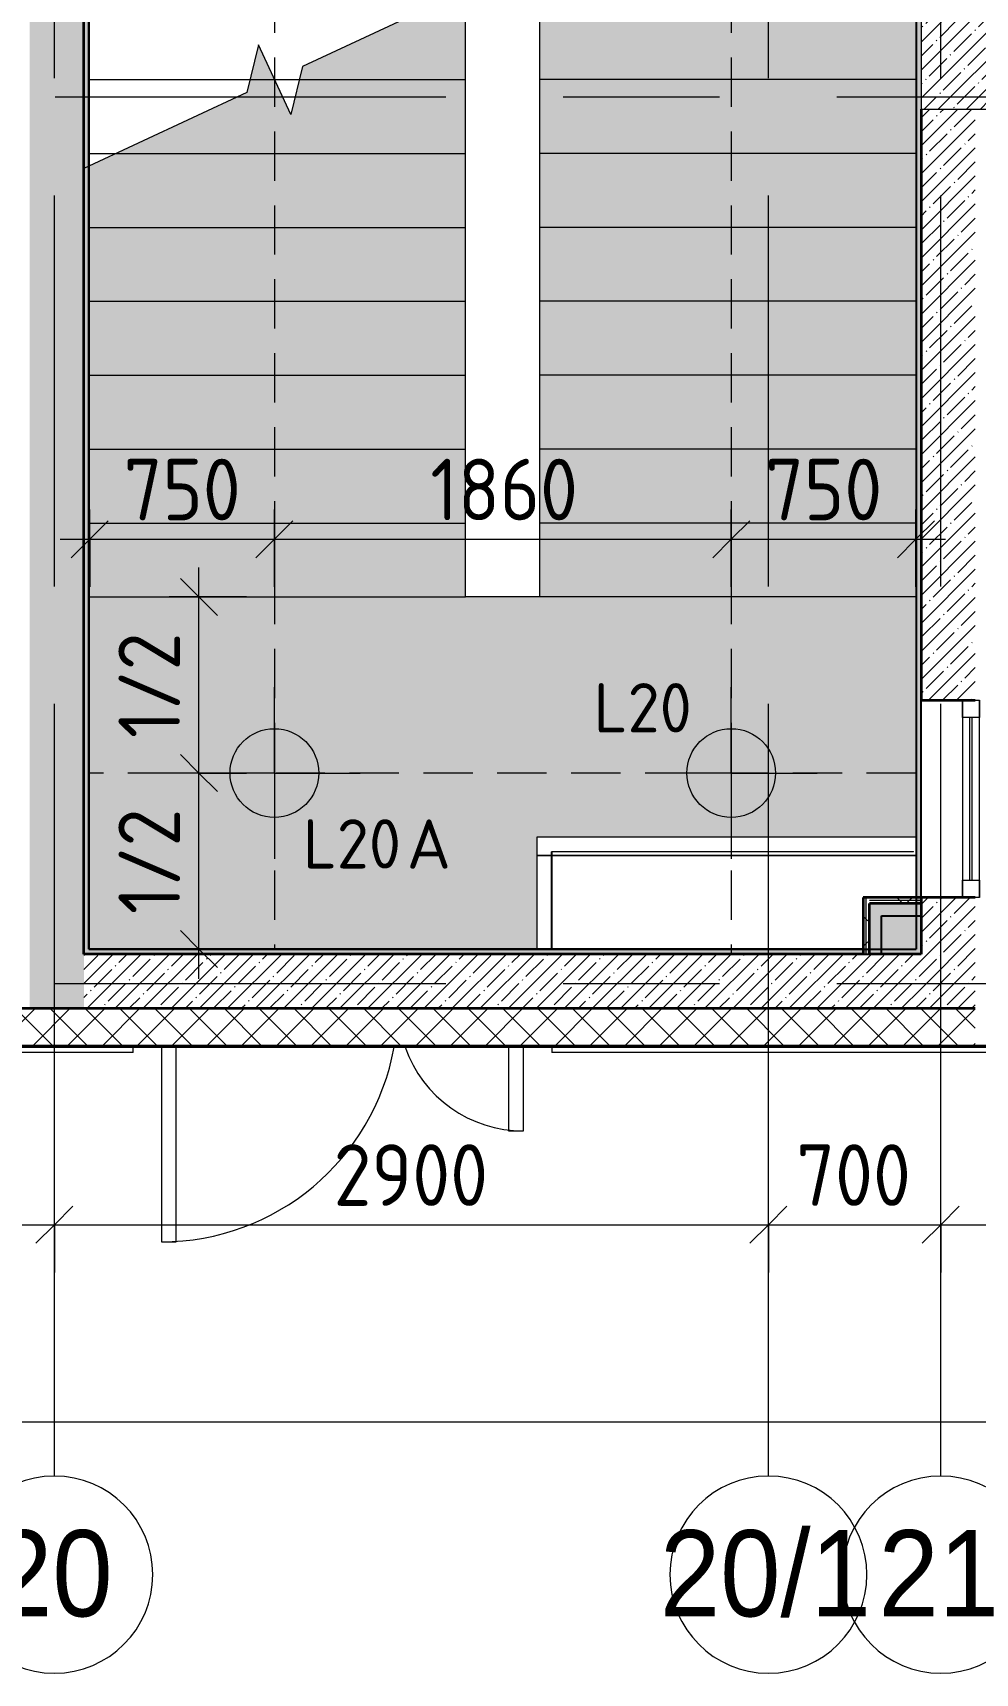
# Model space of a CAD drawing. Header units: millimetres. Extents: x 35802 to 233035, y -8553 to 29000.
# Drawn here: x 71872 to 75700, y -2799 to 3859 of the extents above; entities that cross this region are included whole.
import ezdxf

# ---------------------------------------------------------------- set-up
doc = ezdxf.new("R2010")
doc.units = ezdxf.units.MM
doc.linetypes.add('ADSK_Штрих_ш2 п1', pattern=[300, 200, -100])
doc.linetypes.add('Осевая', pattern=[3175, 635, -476.25, 1587.5, -476.25])
for name, color, linetype, lineweight in [('A-ANNO-DIMS', 7, 'Continuous', 9), ('A-ANNO-DIMS-100', 7, 'Continuous', 9), ('A-ANNO-NOTE', 7, 'Continuous', 9), ('A-DETL-1', 7, 'ADSK_Штрих_ш2 п1', 9), ('A-DOOR', 7, 'Continuous', 9), ('A-DOOR-1', 7, 'Continuous', 13), ('A-GLAZ', 7, 'Continuous', 9), ('A-GLAZ-1', 7, 'Continuous', 13), ('A-WALL', 7, 'Continuous', 9), ('E-LITE-EQPM-IDEN', 7, 'Continuous', 9), ('I-WALL', 7, 'Continuous', 9), ('S-COLS', 7, 'Continuous', 9), ('S-STRS-2', 7, 'Continuous', 9), ('S-STRS-MBND', 7, 'Continuous', 9), ('Оси', 7, 'Continuous', 9), ('Оси-1', 7, 'Continuous', 20), ('Оси-2', 7, 'Осевая', 9)]:
    doc.layers.add(name, color=color, linetype=linetype, lineweight=lineweight)
for name, color, linetype, lineweight, true_color in [('A-WALL-1', 7, 'Continuous', 35, 0x3c3c3c), ('A-WALL-2', 7, 'Continuous', 25, 0x3c3c3c), ('A-WALL-3', 7, 'Continuous', 13, 0x3c3c3c), ('A-WALL-FNSH-1', 7, 'Continuous', 9, 0x3c3c3c), ('A-WALL-FNSH-2', 7, 'Continuous', 13, 0x3c3c3c), ('G-ANNO-TEXT-1', 1, 'Continuous', 9, 0xff0000)]:
    doc.layers.add(name, color=color, linetype=linetype, lineweight=lineweight, true_color=true_color)
doc.layers.add('S-STRS-1', color=7, linetype='Continuous', lineweight=13, transparency=1)
doc.styles.add('Arial', font='arial.ttf', dxfattribs={"width": 0.9, "height": 350})
doc.styles.add('GOST Common', font='GOST_Common.ttf', dxfattribs={"height": 200})
doc.styles.add('ISOCPEUR', font='isocpeur.ttf', dxfattribs={"width": 0.9, "height": 250})
doc.styles.add('ISOCPEUR_1', font='isocpeur.ttf', dxfattribs={"height": 200})
doc.dimstyles.new('ISO-2_5_0_9К_БОЛЬШОЙ', dxfattribs={"dimscale": 304.8, "dimtxt": 248.995294, "dimasz": 0.492126, "dimexe": 0.393701, "dimexo": 0.984252, "dimgap": 0, "dimtad": 1, "dimdec": 0, "dimrnd": 10, "dimzin": 0, "dimdsep": 46, "dimtxsty": 'ISOCPEUR', "dimblk1": 'OBLIQUE', "dimblk2": 'OBLIQUE', "dimsah": 1, "dimcen": 0.09, "dimdle": 0.393701, "dimazin": 0, "dimtfac": 1, "dimtdec": 4, "dimtix": 1, "dimtmove": 0, "dimatfit": 3, "dimfxl": 1, "dimtvp": 1, "dimtolj": 1, "dimtzin": 0, "dimarcsym": 2})
pattern_1 = [(45, (0, 0), (-57.02463, 57.02463), []), (45, (57.025, 0), (-57.02463, 57.02463), [100.806, -20.161, 3.353, -16.808])]
pattern_2 = [(0, (0, 0), (121.92, 30.48), [10.058, -81.382, 10.058, -81.382, -487.68]), (0, (0, 0), (121.92, 30.48), [-182.88, 10.058, -172.822, 10.058, -81.382, -213.36]), (0, (0, 0), (121.92, 30.48), [-457.2, 10.058, -50.902, 10.058, -142.342]), (120, (45.72, 15.24), (-87.356454, 90.345817), [10.058, -81.382, 10.058, -81.382, -487.68]), (120, (45.72, 15.24), (-87.356454, 90.345817), [-182.88, 10.058, -172.822, 10.058, -81.382, -213.36]), (120, (45.72, 15.24), (-87.356454, 90.345817), [-457.2, 10.058, -50.902, 10.058, -142.342]), (240, (60.96, 76.2), (-34.563546, -120.825817), [10.058, -81.382, 10.058, -81.382, -487.68]), (240, (60.96, 76.2), (-34.563546, -120.825817), [-182.88, 10.058, -172.822, 10.058, -81.382, -213.36]), (240, (60.96, 76.2), (-34.563546, -120.825817), [-457.2, 10.058, -50.902, 10.058, -142.342])]
pattern_3 = [(45, (0, 0), (-106.06602, 106.06602), []), (135, (0, 0), (-106.06602, -106.06602), [])]

# ---------------------------------------------------------------- blocks, each defined once
blk = doc.blocks.new('BSC_Колонна _Прямоугольная - 500х500-V11-План расстановки осветительного оборудования 1 этажа в осях 12-23')
at = {"layer": 'S-COLS'}
h = blk.add_hatch(dxfattribs=at)
h.set_pattern_fill('FP_13', color=256, style=0, pattern_type=2)
h.set_pattern_definition([(45, (-75730, -3800), (-57.02463, 57.02463), []), (45, (-75672.975, -3800), (-57.02463, 57.02463), [100.806, -20.161, 3.353, -16.808])])
h.paths.add_polyline_path([(-250, -250), (250, -250), (250, 250), (-250, 250), (-250, 16.1)])
for p, q in [((250, 250), (-250, 250)), ((-250, 250), (-250, -250)), ((250, -250), (250, 250)), ((-250, -250), (250, -250))]:
    blk.add_line(p, q, dxfattribs=at)
blk = doc.blocks.new('110_Дверь_СКБ_2Ст_Наружная - ДН-1_л__ Двухстворчатая 1350 х3200 _ЛК_ в свету с верхним остеклением 2-V42-План расстановки осветительного оборудования 1 этажа в осях 12-23')
at = {"layer": 'A-DOOR'}
for centre, radius, start, end in [((754.5, -91), 960, 90, 169.77827), ((-715.5, -91), 510, 19.48407, 90)]:
    blk.add_arc(centre, radius, start, end, dxfattribs=at)
at = {"layer": 'A-DOOR-1'}
for p, q in [((754.5, 869), (694.5, 869)), ((694.5, 869), (694.5, 79)), ((754.5, 79), (754.5, 869)), ((-715.5, 419), (-715.5, 79)), ((-655.5, 419), (-715.5, 419)), ((-655.5, 79), (-655.5, 419))]:
    blk.add_line(p, q, dxfattribs=at)
blk = doc.blocks.new('120_Окно_СКБ_1Ст - 120_Окно_СКБ_1Ст 800х2500 EI30-23532001-План расстановки осветительного оборудования 1 этажа в осях 12-23')
at = {"layer": 'A-GLAZ'}
for p, q in [((400, -57), (-400, -57)), ((-400, -127), (400, -127)), ((330, -87), (-330, -87)), ((330, -97), (-330, -97))]:
    blk.add_line(p, q, dxfattribs=at)
at = {"layer": 'A-GLAZ-1'}
for p, q in [((-400, -127), (-400, -57)), ((-400, -57), (-330, -57)), ((-330, -57), (-330, -127)), ((330, -127), (330, -57)), ((330, -57), (400, -57)), ((400, -57), (400, -127)), ((-330, -127), (-400, -127)), ((400, -127), (330, -127))]:
    blk.add_line(p, q, dxfattribs=at)
blk = doc.blocks.new('Зашивка приборов отопления27 - Зашивка приборов отопления-33322407-План расстановки осветительного оборудования 1 этажа в осях 12-23')
at = {"layer": 'A-WALL'}
for p, q in [((75460, 595), (73919.6, 595)), ((73919.6, 595), (73919.6, 520)), ((73919.6, 520), (73919.6, 140)), ((73919.6, 520), (75460, 520)), ((75460, 520), (73920, 520)), ((73920, 520), (73920, 140))]:
    blk.add_line(p, q, dxfattribs=at)
blk = doc.blocks.new('Ось сетки - D8-29747960-План расстановки осветительного оборудования 1 этажа в осях 12-23')
at = {"layer": 'Оси-1'}
for start, end in [(360, 180), (180, 360)]:
    blk.add_arc((0, 0), 4, start, end, dxfattribs=at)
blk = doc.blocks.new('DIMBLOCK14-План расстановки осветительного оборудования 1 этажа в осях 12-23')
at = {"layer": 'A-ANNO-DIMS-100'}
for p, q in [((70560, -1172.5), (70560, -858.6)), ((71960, -1172.5), (71960, -858.6)), ((70560, -978.6), (71960, -978.6)), ((70560, -978.6), (70560, -1172.5)), ((71960, -978.6), (71960, -1172.5))]:
    blk.add_line(p, q, dxfattribs=at)
at = {"layer": 'A-ANNO-DIMS-100', "lineweight": 20}
for p, q in [((70560, -978.6), (70635, -903.6)), ((71960, -978.6), (72035, -903.6)), ((70560, -978.6), (70485, -1053.6)), ((71960, -978.6), (71885, -1053.6))]:
    blk.add_line(p, q, dxfattribs=at)
at = {"layer": 'A-ANNO-DIMS-100', "color": 0, "insert": (70953.5, -652), "char_height": 250, "width": 735.494, "attachment_point": 1, "line_spacing_factor": 1.149209, "style": 'ISOCPEUR'}
blk.add_mtext('1400', dxfattribs=at)
blk = doc.blocks.new('_Oblique')
at = {"color": 0, "linetype": 'ByBlock', "lineweight": -2}
blk.add_line((-0.5, -0.5), (0.5, 0.5), dxfattribs=at)
blk = doc.blocks.new('DIMBLOCK15-План расстановки осветительного оборудования 1 этажа в осях 12-23')
at = {"layer": 'A-ANNO-DIMS-100'}
for p, q in [((71960, -1172.5), (71960, -858.6)), ((74860, -1172.5), (74860, -858.6)), ((71960, -978.6), (74860, -978.6)), ((71960, -978.6), (71960, -1172.5)), ((74860, -978.6), (74860, -1172.5))]:
    blk.add_line(p, q, dxfattribs=at)
at = {"layer": 'A-ANNO-DIMS-100', "lineweight": 20}
for p, q in [((71960, -978.6), (72035, -903.6)), ((74860, -978.6), (74935, -903.6)), ((71960, -978.6), (71885, -1053.6)), ((74860, -978.6), (74785, -1053.6))]:
    blk.add_line(p, q, dxfattribs=at)
at = {"layer": 'A-ANNO-DIMS-100', "color": 0, "insert": (73094, -652), "char_height": 250, "width": 758.478, "attachment_point": 1, "line_spacing_factor": 1.149209, "style": 'ISOCPEUR'}
blk.add_mtext('2900', dxfattribs=at)
blk = doc.blocks.new('DIMBLOCK16-План расстановки осветительного оборудования 1 этажа в осях 12-23')
at = {"layer": 'A-ANNO-DIMS-100'}
for p, q in [((74860, -1172.5), (74860, -858.6)), ((75560, -1172.5), (75560, -858.6)), ((74860, -978.6), (75560, -978.6)), ((74860, -978.6), (74860, -1172.5)), ((75560, -978.6), (75560, -1172.5))]:
    blk.add_line(p, q, dxfattribs=at)
at = {"layer": 'A-ANNO-DIMS-100', "lineweight": 20}
for p, q in [((74860, -978.6), (74935, -903.6)), ((75560, -978.6), (75635, -903.6)), ((74860, -978.6), (74785, -1053.6)), ((75560, -978.6), (75485, -1053.6))]:
    blk.add_line(p, q, dxfattribs=at)
at = {"layer": 'A-ANNO-DIMS-100', "color": 0, "insert": (74973, -652), "char_height": 250, "width": 568.858, "attachment_point": 1, "line_spacing_factor": 1.149209, "style": 'ISOCPEUR'}
blk.add_mtext('700', dxfattribs=at)
blk = doc.blocks.new('DIMBLOCK17-План расстановки осветительного оборудования 1 этажа в осях 12-23')
at = {"layer": 'A-ANNO-DIMS-100'}
for p, q in [((75560, -1172.5), (75560, -858.6)), ((80660, -1172.5), (80660, -858.6)), ((75560, -978.6), (80660, -978.6)), ((75560, -978.6), (75560, -1172.5)), ((80660, -978.6), (80660, -1172.5))]:
    blk.add_line(p, q, dxfattribs=at)
at = {"layer": 'A-ANNO-DIMS-100', "lineweight": 20}
for p, q in [((75560, -978.6), (75635, -903.6)), ((80660, -978.6), (80735, -903.6)), ((75560, -978.6), (75485, -1053.6)), ((80660, -978.6), (80585, -1053.6))]:
    blk.add_line(p, q, dxfattribs=at)
at = {"layer": 'A-ANNO-DIMS-100', "color": 0, "insert": (77815.5, -652), "char_height": 250, "width": 706.764, "attachment_point": 1, "line_spacing_factor": 1.149209, "style": 'ISOCPEUR'}
blk.add_mtext('5100', dxfattribs=at)
blk = doc.blocks.new('DIMBLOCK205-План расстановки осветительного оборудования 1 этажа в осях 12-23')
at = {"layer": 'A-ANNO-DIMS-100'}
for p, q in [((38310, -1972.5), (38310, -1658.6)), ((84560, -1972.5), (84560, -1658.6)), ((38190, -1778.6), (84680, -1778.6)), ((38310, -1778.6), (38310, -1972.5)), ((84560, -1778.6), (84560, -1972.5))]:
    blk.add_line(p, q, dxfattribs=at)
at = {"layer": 'A-ANNO-DIMS-100', "lineweight": 20}
for p, q in [((38310, -1778.6), (38385, -1703.6)), ((84560, -1778.6), (84635, -1703.6)), ((38310, -1778.6), (38235, -1853.6)), ((84560, -1778.6), (84485, -1853.6))]:
    blk.add_line(p, q, dxfattribs=at)
at = {"layer": 'A-ANNO-DIMS-100', "color": 0, "insert": (61028, -1452), "char_height": 250, "width": 976.828, "attachment_point": 1, "line_spacing_factor": 1.149209, "style": 'ISOCPEUR'}
blk.add_mtext('46250', dxfattribs=at)
blk = doc.blocks.new('DIMBLOCK247-План расстановки осветительного оборудования 1 этажа в осях 12-23')
at = {"layer": 'A-ANNO-DIMS-100'}
for p, q in [((72103.8, 1610.1), (72103.8, 1924)), ((72853.8, 1610.1), (72853.8, 1924)), ((71983.8, 1804), (72853.8, 1804)), ((72103.8, 1804), (72103.8, 1610.1)), ((72853.8, 1804), (72853.8, 1610.1))]:
    blk.add_line(p, q, dxfattribs=at)
at = {"layer": 'A-ANNO-DIMS-100', "lineweight": 20}
for p, q in [((72103.8, 1804), (72178.8, 1879)), ((72853.8, 1804), (72928.8, 1879)), ((72103.8, 1804), (72028.8, 1729)), ((72853.8, 1804), (72778.8, 1729))]:
    blk.add_line(p, q, dxfattribs=at)
at = {"layer": 'A-ANNO-DIMS-100', "color": 0, "insert": (72241.7, 2130.6), "char_height": 250, "width": 568.858, "attachment_point": 1, "line_spacing_factor": 1.149209, "style": 'ISOCPEUR'}
blk.add_mtext('750', dxfattribs=at)
blk = doc.blocks.new('DIMBLOCK248-План расстановки осветительного оборудования 1 этажа в осях 12-23')
at = {"layer": 'A-ANNO-DIMS-100'}
for p, q in [((72853.8, 1610.1), (72853.8, 1924)), ((74709, 1610.1), (74709, 1924)), ((72853.8, 1804), (74709, 1804)), ((72853.8, 1804), (72853.8, 1610.1)), ((74709, 1804), (74709, 1610.1))]:
    blk.add_line(p, q, dxfattribs=at)
at = {"layer": 'A-ANNO-DIMS-100', "lineweight": 20}
for p, q in [((72853.8, 1804), (72928.8, 1879)), ((74709, 1804), (74784, 1879)), ((72853.8, 1804), (72778.8, 1729)), ((74709, 1804), (74634, 1729))]:
    blk.add_line(p, q, dxfattribs=at)
at = {"layer": 'A-ANNO-DIMS-100', "color": 0, "insert": (73486.9, 2130.6), "char_height": 250, "width": 706.764, "attachment_point": 1, "line_spacing_factor": 1.149209, "style": 'ISOCPEUR'}
blk.add_mtext('1860', dxfattribs=at)
blk = doc.blocks.new('DIMBLOCK249-План расстановки осветительного оборудования 1 этажа в осях 12-23')
at = {"layer": 'A-ANNO-DIMS-100'}
for p, q in [((74709, 1610.1), (74709, 1924)), ((75459, 1610.1), (75459, 1924)), ((74709, 1804), (75579, 1804)), ((74709, 1804), (74709, 1610.1)), ((75459, 1804), (75459, 1610.1))]:
    blk.add_line(p, q, dxfattribs=at)
at = {"layer": 'A-ANNO-DIMS-100', "lineweight": 20}
for p, q in [((74709, 1804), (74784, 1879)), ((75459, 1804), (75534, 1879)), ((74709, 1804), (74634, 1729)), ((75459, 1804), (75384, 1729))]:
    blk.add_line(p, q, dxfattribs=at)
at = {"layer": 'A-ANNO-DIMS-100', "color": 0, "insert": (74847, 2130.6), "char_height": 250, "width": 568.858, "attachment_point": 1, "line_spacing_factor": 1.149209, "style": 'ISOCPEUR'}
blk.add_mtext('750', dxfattribs=at)
blk = doc.blocks.new('DIMBLOCK250-План расстановки осветительного оборудования 1 этажа в осях 12-23')
at = {"layer": 'A-ANNO-DIMS-100', "lineweight": 20}
for p, q in [((72547, 854.9), (72472, 929.9)), ((72547, 854.9), (72622, 779.9)), ((72547, 140), (72472, 215)), ((72547, 140), (72622, 65))]:
    blk.add_line(p, q, dxfattribs=at)
at = {"layer": 'A-ANNO-DIMS-100'}
for p, q in [((72740.9, 854.9), (72427, 854.9)), ((72547, 20), (72547, 854.9)), ((72547, 854.9), (72740.9, 854.9)), ((72740.9, 140), (72427, 140)), ((72547, 140), (72740.9, 140))]:
    blk.add_line(p, q, dxfattribs=at)
at = {"layer": 'A-ANNO-DIMS-100', "color": 0, "insert": (72220.4, 282), "char_height": 250, "width": 517.144, "attachment_point": 1, "rotation": 90, "line_spacing_factor": 1.149209, "style": 'ISOCPEUR'}
blk.add_mtext('1/2', dxfattribs=at)
blk = doc.blocks.new('DIMBLOCK251-План расстановки осветительного оборудования 1 этажа в осях 12-23')
at = {"layer": 'A-ANNO-DIMS-100'}
for p, q in [((72547, 854.9), (72547, 1689.7)), ((72740.9, 1569.7), (72427, 1569.7)), ((72547, 1569.7), (72740.9, 1569.7)), ((72740.9, 854.9), (72427, 854.9)), ((72547, 854.9), (72740.9, 854.9))]:
    blk.add_line(p, q, dxfattribs=at)
at = {"layer": 'A-ANNO-DIMS-100', "lineweight": 20}
for p, q in [((72547, 1569.7), (72472, 1644.7)), ((72547, 1569.7), (72622, 1494.7)), ((72547, 854.9), (72472, 929.9)), ((72547, 854.9), (72622, 779.9))]:
    blk.add_line(p, q, dxfattribs=at)
at = {"layer": 'A-ANNO-DIMS-100', "color": 0, "insert": (72220.4, 996.8), "char_height": 250, "width": 517.144, "attachment_point": 1, "rotation": 90, "line_spacing_factor": 1.149209, "style": 'ISOCPEUR'}
blk.add_mtext('1/2', dxfattribs=at)

msp = doc.modelspace()

# ---------------------------------------------------------------- hatches: boundary and pattern name
at = {"layer": 'A-WALL'}
h = msp.add_hatch(dxfattribs=at)
h.set_pattern_fill('FP_17', color=256, style=0, pattern_type=2)
h.set_pattern_definition([(45, (0, 0), (-70.71068, 70.71068), []), (135, (0, 0), (-70.71068, -70.71068), [])])
h.paths.add_polyline_path([(75700, -250), (75700, -100), (38742.7, -100), (38742.7, -250), (75646.2, -250)])
at = {"layer": 'I-WALL'}
h = msp.add_hatch(dxfattribs=at)
h.set_pattern_fill('FP_1', color=256, style=0, pattern_type=2)
h.set_pattern_definition(pattern_1)
h.paths.add_polyline_path([(71860, -100), (72080, -100), (72080, 7900), (71860, 7900), (71860, 120)])
h = msp.add_hatch(dxfattribs=at)
h.set_pattern_fill('FP_67', color=256, style=0, pattern_type=2)
h.set_pattern_definition(pattern_2)
h.paths.add_polyline_path([(72100, 120), (72100, 7660), (72080, 7660), (72080, 120)])
h = msp.add_hatch(dxfattribs=at)
h.set_pattern_fill('FP_67', color=256, style=0, pattern_type=2)
h.set_pattern_definition(pattern_2)
h.paths.add_polyline_path([(75480, 140), (75480, 7680), (75460, 7680), (75460, 140)])
h = msp.add_hatch(dxfattribs=at)
h.set_pattern_fill('FP_1', color=256, style=0, pattern_type=2)
h.set_pattern_definition(pattern_1)
h.paths.add_polyline_path([(75480, -100), (75700, -100), (75700, 350), (75480, 350), (75480, 120)])
h.paths.add_polyline_path([(75700, 1150), (75700, 3550), (75480, 3550), (75480, 1150)])
h = msp.add_hatch(dxfattribs=at)
h.set_pattern_fill('FP_74', color=256, style=0, pattern_type=2)
h.set_pattern_definition(pattern_3)
h.paths.add_polyline_path([(75257.5, 120), (75257.5, 350), (75245, 350), (75245, 120)])
h = msp.add_hatch(dxfattribs=at)
h.set_pattern_fill('FP_74', color=256, style=0, pattern_type=2)
h.set_pattern_definition(pattern_3)
h.paths.add_polyline_path([(75270, 120), (75270, 350), (75257.5, 350), (75257.5, 120)])
h = msp.add_hatch(dxfattribs=at)
h.set_pattern_fill('FP_74', color=256, style=0, pattern_type=2)
h.set_pattern_definition(pattern_3)
h.paths.add_polyline_path([(75283.4, 337.5), (75480, 337.5), (75480, 350), (75270, 350), (75270, 337.5)])
h = msp.add_hatch(dxfattribs=at)
h.set_pattern_fill('FP_74', color=256, style=0, pattern_type=2)
h.set_pattern_definition(pattern_3)
h.paths.add_polyline_path([(75320, 325), (75480, 325), (75480, 337.5), (75270, 337.5), (75270, 325), (75283.4, 325)])
for points in [[(75320, 120), (75320, 325), (75270, 325), (75270, 120), (75283.4, 120)], [(75480, 275), (75480, 325), (75320, 325), (75320, 275)]]:
    msp.add_hatch(color=256, dxfattribs=at).paths.add_polyline_path(points)
h = msp.add_hatch(dxfattribs=at)
h.set_pattern_fill('FP_67', color=256, style=0, pattern_type=2)
h.set_pattern_definition(pattern_2)
h.paths.add_polyline_path([(72100, 120), (75480, 120), (75480, 140), (72100, 140)])
h = msp.add_hatch(dxfattribs=at)
h.set_pattern_fill('FP_1', color=256, style=0, pattern_type=2)
h.set_pattern_definition(pattern_1)
h.paths.add_polyline_path([(75480, -100), (75480, 120), (72080, 120), (72080, -100), (75283.4, -100)])
at = {"layer": 'S-STRS-1'}
h = msp.add_hatch(color=256, dxfattribs=at)
h.paths.add_polyline_path([(73106.9, 3669.7), (73630, 3669.7), (73630, 3969.7), (73498.4, 3969.7), (72968.3, 3722.5), (72955.4, 3669.7)])
h.paths.add_polyline_path([(72855, 3669.7), (72789, 3811.3), (72754.6, 3669.7)])
for points in [[(74557.9, 3669.7), (75460, 3669.7), (75460, 3969.7), (73930, 3969.7), (73930, 3669.7)], [(72211.6, 3369.7), (73630, 3369.7), (73630, 3669.7), (72955.4, 3669.7), (72921, 3528.1), (72855, 3669.7), (72754.6, 3669.7), (72741.7, 3616.9)], [(75460, 3369.7), (75460, 3669.7), (73930, 3669.7), (73930, 3369.7), (74557.9, 3369.7)], [(73630, 3069.7), (73630, 3369.7), (72211.6, 3369.7), (72100, 3317.6), (72100, 3069.7), (73106.9, 3069.7)], [(74557.9, 3069.7), (75460, 3069.7), (75460, 3369.7), (73930, 3369.7), (73930, 3069.7)], [(73106.9, 2769.7), (73630, 2769.7), (73630, 3069.7), (72100, 3069.7), (72100, 2769.7)], [(75460, 2769.7), (75460, 3069.7), (73930, 3069.7), (73930, 2769.7)], [(73630, 2469.7), (73630, 2769.7), (72100, 2769.7), (72100, 2469.7), (73106.9, 2469.7)], [(75460, 2469.7), (75460, 2769.7), (73930, 2769.7), (73930, 2469.7)], [(73630, 2169.7), (73630, 2469.7), (72100, 2469.7), (72100, 2169.7), (73106.9, 2169.7)], [(75460, 2169.7), (75460, 2469.7), (73930, 2469.7), (73930, 2169.7)], [(73630, 1869.7), (73630, 2169.7), (72100, 2169.7), (72100, 1869.7), (73106.9, 1869.7)], [(75460, 1869.7), (75460, 2169.7), (73930, 2169.7), (73930, 1869.7)], [(73630, 1569.7), (73630, 1869.7), (72100, 1869.7), (72100, 1569.7), (73106.9, 1569.7)], [(73930, 1569.7), (75460, 1569.7), (75460, 1869.7), (73930, 1869.7), (73930, 1860)]]:
    msp.add_hatch(color=256, dxfattribs=at).paths.add_polyline_path(points)
h = msp.add_hatch(color=256, dxfattribs=at)
h.paths.add_polyline_path([(72100, 140), (73919.6, 140), (73920, 595), (75460, 595), (75460, 1569.7), (72100, 1569.7), (72100, 196.3)])
h.paths.add_polyline_path([(75320, 140), (75460, 140), (75460, 275), (75320, 275), (75320, 196.3)])

# ---------------------------------------------------------------- linework, layer by layer
at = {"layer": 'A-ANNO-NOTE'}
for p, q in [((72853.8, 854.9), (72853.8, 1203.8)), ((74709, 854.9), (74709, 1203.8)), ((72853.8, 854.9), (72504.9, 854.9)), ((72853.8, 854.9), (72853.8, 506)), ((72853.8, 854.9), (73202.7, 854.9)), ((74709, 854.9), (74360.1, 854.9)), ((74709, 854.9), (74709, 506)), ((74709, 854.9), (75057.9, 854.9))]:
    msp.add_line(p, q, dxfattribs=at)
for centre in [(72853.8, 854.9), (74709, 854.9)]:
    msp.add_circle(centre, 180, dxfattribs=at)
at = {"layer": 'A-DETL-1'}
for p, q in [((72853.8, 7659), (72853.8, 141)), ((74709, 7659), (74709, 120)), ((75459, 854.9), (72101.4, 854.9))]:
    msp.add_line(p, q, dxfattribs=at)
at = {"layer": 'A-WALL'}
for p, q in [((75257.5, 120), (75257.5, 350)), ((75480, 337.5), (75270, 337.5)), ((38742.7, -250), (75850, -250)), ((72280, -280), (72280, -258)), ((73980, -258), (73980, -280)), ((72280, -280), (38742.7, -280)), ((75880, -280), (73980, -280))]:
    msp.add_line(p, q, dxfattribs=at)
at = {"layer": 'A-WALL-1'}
for p, q in [((72080, 120), (72080, 7680)), ((75480, 3550), (75480, 1150)), ((75480, 1150), (75700, 1150)), ((75245, 350), (75245, 120)), ((75320, 350), (75245, 350)), ((75700, 350), (75320, 350)), ((75480, 350), (75480, 120)), ((75270, 120), (75270, 325)), ((75480, 325), (75270, 325)), ((75245, 120), (72080, 120)), ((75480, 120), (75270, 120)), ((65910, -100), (75480, -100)), ((75480, -100), (75700, -100))]:
    msp.add_line(p, q, dxfattribs=at)
at = {"layer": 'A-WALL-2'}
for p, q in [((72100, 140), (72100, 7660)), ((75460, 7660), (75460, 140)), ((75480, 350), (75480, 3550)), ((75320, 120), (75320, 275)), ((75320, 275), (75480, 275)), ((72100, 140), (75460, 140)), ((75245, 120), (75270, 120))]:
    msp.add_line(p, q, dxfattribs=at)
at = {"layer": 'A-WALL-3'}
msp.add_line((75700, -100), (75480, -100), dxfattribs=at)
at = {"layer": 'A-WALL-FNSH-1'}
msp.add_line((38742.7, -258), (75858, -258), dxfattribs=at)
at = {"layer": 'A-WALL-FNSH-2'}
for p, q in [((75459, 7659), (75459, 140.5)), ((72100.4, 4488.2), (72100.4, 2251.9)), ((72101.4, 2251.9), (72101.4, 4488.2)), ((72101, 2260.3), (72100, 2260.3)), ((72100.4, 2251.9), (72101.4, 2251.9)), ((72101, 2260.3), (72101, 140)), ((75245, 141), (72101, 141)), ((75459, 140.5), (75460, 140.5)), ((38742.7, -253), (75853, -253))]:
    msp.add_line(p, q, dxfattribs=at)
at = {"layer": 'I-WALL'}
for p, q in [((72101, 4540.6), (72101, 2260.3)), ((72100.4, 140), (72100.4, 2251.9)), ((72101.4, 2251.9), (72101.4, 141)), ((75460, 2003.2), (75459, 2003.2)), ((75460, 1836.1), (75459, 1836.1)), ((75460, 1785.5), (75459, 1785.5)), ((72101, 1640.5), (72100, 1640.5)), ((72100.4, 1630.5), (72101.4, 1630.5)), ((72101, 1521), (72100, 1521)), ((72100.4, 1460.5), (72101.4, 1460.5)), ((75459, 1462.3), (75460, 1462.3)), ((75459, 1379.5), (75460, 1379.5)), ((72101, 1320), (72100, 1320)), ((72100.4, 1310), (72101.4, 1310)), ((75449, 535), (73979, 535)), ((73979, 140), (73979, 535)), ((73980, 536), (75449, 536)), ((73980, 536), (73980, 140)), ((75449, 535), (75449, 536)), ((75460, 536), (75459, 536))]:
    msp.add_line(p, q, dxfattribs=at)
at = {"layer": 'S-STRS-2'}
for p, q in [((73630, 3669.7), (73630, 3969.7)), ((73930, 3969.7), (73930, 3669.7)), ((72754.6, 3669.7), (72855, 3669.7)), ((72754.6, 3669.7), (72855, 3669.7)), ((72955.4, 3669.7), (73630, 3669.7)), ((72955.4, 3669.7), (73630, 3669.7)), ((73630, 3369.7), (73630, 3669.7)), ((73930, 3669.7), (73930, 3369.7)), ((75460, 3669.7), (73930, 3669.7)), ((75460, 3669.7), (73930, 3669.7)), ((72211.6, 3369.7), (73630, 3369.7)), ((72211.6, 3369.7), (73630, 3369.7)), ((73630, 3069.7), (73630, 3369.7)), ((73930, 3369.7), (73930, 3069.7)), ((75460, 3369.7), (73930, 3369.7)), ((75460, 3369.7), (73930, 3369.7)), ((72100, 3069.7), (73630, 3069.7)), ((72100, 3069.7), (73630, 3069.7)), ((73630, 2769.7), (73630, 3069.7)), ((73930, 3069.7), (73930, 2769.7)), ((75460, 3069.7), (73930, 3069.7)), ((75460, 3069.7), (73930, 3069.7)), ((72100, 2769.7), (73630, 2769.7)), ((72100, 2769.7), (73630, 2769.7)), ((73630, 2469.7), (73630, 2769.7)), ((73930, 2769.7), (73930, 2469.7)), ((75460, 2769.7), (73930, 2769.7)), ((75460, 2769.7), (73930, 2769.7)), ((72100, 2469.7), (73630, 2469.7)), ((72100, 2469.7), (73630, 2469.7)), ((73630, 2169.7), (73630, 2469.7)), ((73930, 2469.7), (73930, 2169.7)), ((75460, 2469.7), (73930, 2469.7)), ((75460, 2469.7), (73930, 2469.7)), ((72100, 2169.7), (73630, 2169.7)), ((72100, 2169.7), (73630, 2169.7)), ((73630, 1869.7), (73630, 2169.7)), ((73930, 2169.7), (73930, 1869.7)), ((75460, 2169.7), (73930, 2169.7)), ((75460, 2169.7), (73930, 2169.7)), ((72100, 1869.7), (73630, 1869.7)), ((72100, 1869.7), (73630, 1869.7)), ((73630, 1569.7), (73630, 1869.7)), ((73930, 1869.7), (73930, 1569.7)), ((75460, 1869.7), (73930, 1869.7)), ((75460, 1869.7), (73930, 1869.7)), ((72100, 1569.7), (73630, 1569.7)), ((72100, 1569.7), (73630, 1569.7)), ((73930, 1569.7), (73630, 1569.7)), ((75460, 1569.7), (73930, 1569.7)), ((75460, 1569.7), (73930, 1569.7))]:
    msp.add_line(p, q, dxfattribs=at)
at = {"layer": 'S-STRS-MBND'}
for p, q in [((72080, 3689.7), (72080, 5169.7)), ((73630, 4031.1), (72968.3, 3722.5)), ((72789, 3811.3), (72741.7, 3616.9)), ((72921, 3528.1), (72789, 3811.3)), ((72100, 3669.7), (72754.6, 3669.7)), ((72100, 3669.7), (72754.6, 3669.7)), ((72855, 3669.7), (72955.4, 3669.7)), ((72855, 3669.7), (72955.4, 3669.7)), ((72968.3, 3722.5), (72921, 3528.1)), ((72741.7, 3616.9), (72080, 3308.3)), ((72100, 3369.7), (72211.6, 3369.7)), ((72100, 3369.7), (72211.6, 3369.7))]:
    msp.add_line(p, q, dxfattribs=at)
at = {"layer": 'Оси'}
for p, q in [((71960, -1999), (71960, 501)), ((74860, -1999), (74860, 501)), ((75560, -1999), (75560, 501))]:
    msp.add_line(p, q, dxfattribs=at)
at = {"layer": 'Оси-2'}
for p, q in [((75560, 501), (75560, 25078.1)), ((71960, 501), (71960, 24898.1)), ((74860, 501), (74860, 24898.1)), ((39101.6, 3600), (82250, 3600)), ((39101.6, 0), (82250, 0))]:
    msp.add_line(p, q, dxfattribs=at)

# ---------------------------------------------------------------- block references
at = {"layer": 'A-DOOR', "rotation": 180}
msp.add_blockref('110_Дверь_СКБ_2Ст_Наружная - ДН-1_л__ Двухстворчатая 1350 х3200 _ЛК_ в свету с верхним остеклением 2-V42-План расстановки осветительного оборудования 1 этажа в осях 12-23', (73149.5, -179), dxfattribs=at)
at = {"layer": 'A-GLAZ', "rotation": 270}
msp.add_blockref('120_Окно_СКБ_1Ст - 120_Окно_СКБ_1Ст 800х2500 EI30-23532001-План расстановки осветительного оборудования 1 этажа в осях 12-23', (75775, 750), dxfattribs=at)
at = {"layer": 'A-WALL'}
msp.add_blockref('Зашивка приборов отопления27 - Зашивка приборов отопления-33322407-План расстановки осветительного оборудования 1 этажа в осях 12-23', (0, 0), dxfattribs=at)
at = {"layer": 'S-COLS'}
msp.add_blockref('BSC_Колонна _Прямоугольная - 500х500-V11-План расстановки осветительного оборудования 1 этажа в осях 12-23', (75730, 3800), dxfattribs=at)
at = {"layer": 'Оси-1', "xscale": 99.99999999999993, "yscale": 99.99999999999993, "zscale": 99.99999999999993}
for p in [(71960, -2399), (74860, -2399), (75560, -2399)]:
    msp.add_blockref('Ось сетки - D8-29747960-План расстановки осветительного оборудования 1 этажа в осях 12-23', p, dxfattribs=at)

# ---------------------------------------------------------------- texts
at = {"layer": 'E-LITE-EQPM-IDEN', "char_height": 200, "width": 529.114, "attachment_point": 1, "style": 'GOST Common'}
for insert in [(74150.7, 1219.9), (72969.6, 667.3)]:
    msp.add_mtext('L20', dxfattribs=dict(at, insert=insert))
at = {"layer": 'G-ANNO-TEXT-1', "insert": (73391, 666.6), "char_height": 200, "width": 224.472, "attachment_point": 1, "style": 'ISOCPEUR_1'}
msp.add_mtext('\\fISOCPEUR|b0|i0|c204|p34|;А', dxfattribs=at)
at = {"layer": 'Оси', "char_height": 350, "attachment_point": 1, "style": 'Arial'}
for s, insert, width in [('20', (71707.4, -2218.4), 606.076), ('20/1', (74419.7, -2218.4), 1060.633), ('21', (75307.4, -2218.4), 606.076)]:
    msp.add_mtext(s, dxfattribs=dict(at, insert=insert, width=width))

# ---------------------------------------------------------------- dimensions: what is measured, and where the dimension line sits
at = {"layer": 'A-ANNO-DIMS'}
for base, p1, p2, override, picture, middle in [((74709, 1804), (72853.8, 1910.1), (74709, 1910.1), {"dimpost": '<>', "dimfxl": 1855.228354}, 'DIMBLOCK248-План расстановки осветительного оборудования 1 этажа в осях 12-23', (73781.4, 1929)), ((72853.8, 1804), (72103.8, 1910.1), (72853.8, 1910.1), {"dimpost": '<>', "dimfxl": 750}, 'DIMBLOCK247-План расстановки осветительного оборудования 1 этажа в осях 12-23', (72478.8, 1929)), ((75459, 1804), (74709, 1910.1), (75459, 1910.1), {"dimpost": '<>', "dimfxl": 750}, 'DIMBLOCK249-План расстановки осветительного оборудования 1 этажа в осях 12-23', (75084, 1929)), ((71960, -978.6), (70560, -872.5), (71960, -872.5), {"dimpost": '<>', "dimfxl": 1400}, 'DIMBLOCK14-План расстановки осветительного оборудования 1 этажа в осях 12-23', (71260, -853.6)), ((74860, -978.6), (71960, -872.5), (74860, -872.5), {"dimpost": '<>', "dimfxl": 2900}, 'DIMBLOCK15-План расстановки осветительного оборудования 1 этажа в осях 12-23', (73410, -853.6)), ((75560, -978.6), (74860, -872.5), (75560, -872.5), {"dimpost": '<>', "dimfxl": 700}, 'DIMBLOCK16-План расстановки осветительного оборудования 1 этажа в осях 12-23', (75210, -853.6)), ((80660, -978.6), (75560, -872.5), (80660, -872.5), {"dimpost": '<>', "dimfxl": 5100}, 'DIMBLOCK17-План расстановки осветительного оборудования 1 этажа в осях 12-23', (78110, -853.6)), ((84560, -1778.6), (38310, -1672.5), (84560, -1672.5), {"dimpost": '<>', "dimfxl": 46250}, 'DIMBLOCK205-План расстановки осветительного оборудования 1 этажа в осях 12-23', (61435, -1653.6))]:
    dim = msp.add_linear_dim(base=base, p1=p1, p2=p2, dimstyle='ISO-2_5_0_9К_БОЛЬШОЙ', override=override, dxfattribs=at)
    dim.commit()
    dim.dimension.update_dxf_attribs({"geometry": picture, "text_midpoint": middle})
for base, p1, p2, picture, middle in [((72547, 1569.7), (72440.9, 854.9), (72440.9, 1569.7), 'DIMBLOCK251-План расстановки осветительного оборудования 1 этажа в осях 12-23', (72422, 1212.3)), ((72547, 854.9), (72440.9, 140), (72440.9, 854.9), 'DIMBLOCK250-План расстановки осветительного оборудования 1 этажа в осях 12-23', (72422, 497.4))]:
    dim = msp.add_linear_dim(base=base, p1=p1, p2=p2, angle=90, text='1/2', dimstyle='ISO-2_5_0_9К_БОЛЬШОЙ', override={"dimpost": '<>', "dimfxl": 714.854766}, dxfattribs=at)
    dim.commit()
    dim.dimension.update_dxf_attribs({"geometry": picture, "text_midpoint": middle})

doc.saveas('drawing.dxf')
